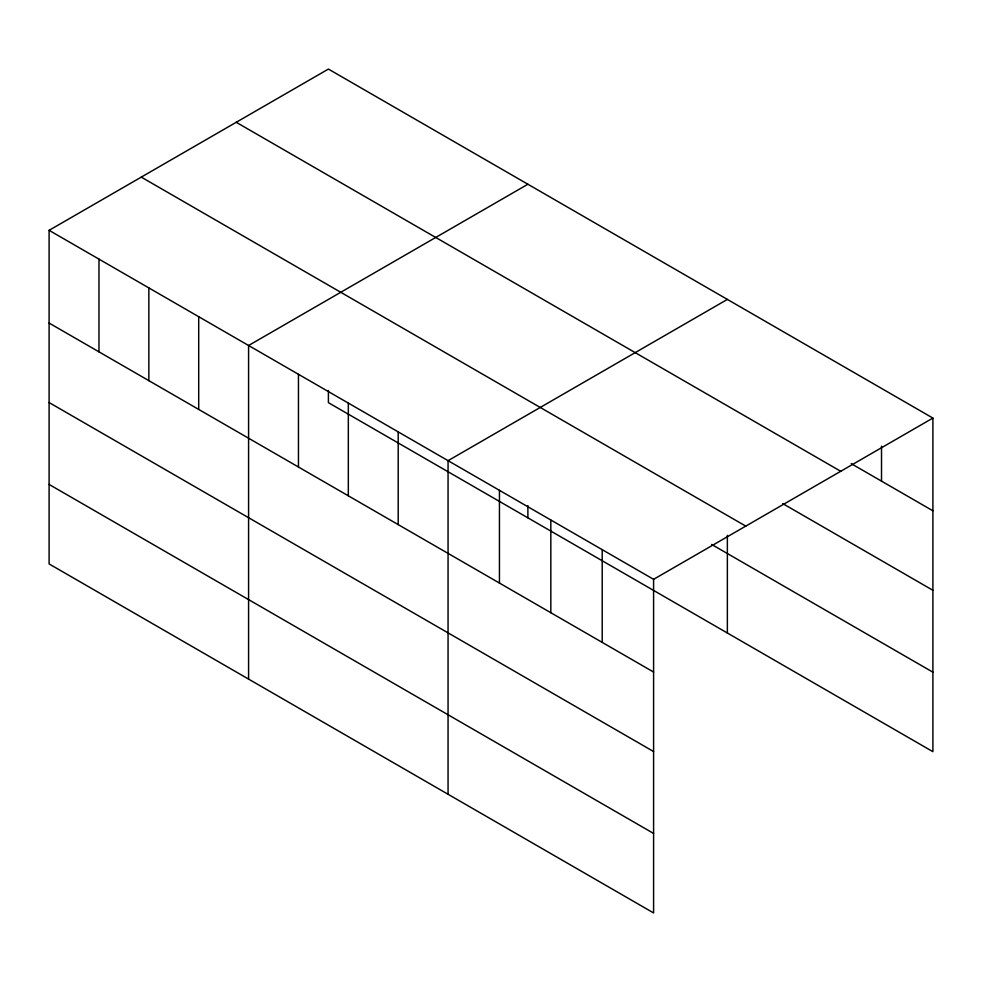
<?xml version="1.0" encoding="UTF-8"?>
<svg xmlns="http://www.w3.org/2000/svg" width="982" height="982" viewBox="0 0 982 982"><rect width="100%" height="100%" fill="white"/><g stroke="black" fill="none" stroke-linecap="round" stroke-linejoin="round"><path stroke-width="1.47" d="M49.1 230.328L653.595 579.331L653.595 912.929L49.1 563.926L49.1 230.328L328.405 69.071L932.9 418.074L932.9 751.672L328.405 402.669L328.405 390.443M527.886 184.248L248.581 345.504L248.581 679.09M727.367 299.412L448.062 460.668L448.062 794.266M653.595 579.331L932.9 418.074M851.21 463.639L932.9 510.8M236.232 122.284L840.727 471.286M782.703 503.57L932.9 590.28M141.273 177.116L745.768 526.119M711.619 544.433L932.9 672.179M49.1 323.053L653.595 672.056M49.1 402.534L653.595 751.537M49.1 484.433L653.595 833.436M881.517 446.172L881.517 481.131M727.367 535.325L727.367 633.009M602.212 549.662L602.212 642.388M550.828 520.006L550.828 612.719M527.886 505.607L527.886 517.833M499.445 490.337L499.445 583.05M398.201 431.884L398.201 524.597M348.328 403.086L348.328 495.8M298.454 374.289L298.454 467.015M198.708 316.707L198.708 409.433M148.847 287.91L148.847 380.635M98.973 259.125L98.973 351.838"/></g></svg>
